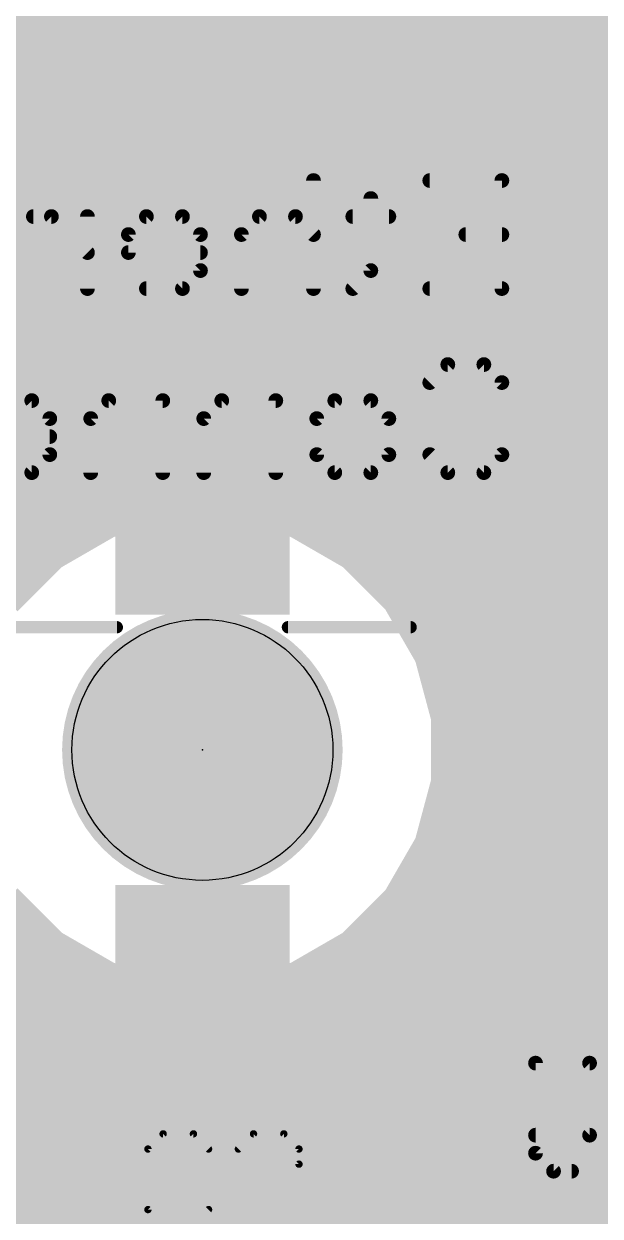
# Model space of a CAD drawing. Extents: x -0.2 to 42.2, y -0.3 to 59.1.
# Drawn here: x 10.85 to 16.82, y 29.46 to 41.81 of the extents above; entities that cross this region are included whole.
import ezdxf

# ---------------------------------------------------------------- set-up
doc = ezdxf.new("R2010")
doc.units = 0
for name, color, linetype in [('1', 22, 'CONTINUOUS'), ('16', 175, 'CONTINUOUS'), ('18', 82, 'CONTINUOUS'), ('20', 7, 'CONTINUOUS'), ('21', 253, 'CONTINUOUS'), ('23', 7, 'CONTINUOUS'), ('25', 253, 'CONTINUOUS'), ('29', 253, 'CONTINUOUS'), ('30', 253, 'CONTINUOUS')]:
    doc.layers.add(name, color=color, linetype=linetype)

# ---------------------------------------------------------------- blocks, each defined once
blk = doc.blocks.new('RECT')
blk.add_solid([(-0.5, -0.5), (0.5, -0.5), (-0.5, 0.5), (0.5, 0.5)])
blk = doc.blocks.new('ROUNDV')
at = {"const_width": 0.5}
blk.add_lwpolyline([(0, -0.25, 1), (0, 0.25, 1), (0, -0.25)], format="xyb", dxfattribs=at)

msp = doc.modelspace()

# ---------------------------------------------------------------- linework, layer by layer
at = {"layer": '1', "const_width": 0.4064}
for points in [[(16.4338, 45.8709), (3.2932, 32.7303)], [(3.81, 32.385), (17.145, 45.72)], [(4.7509, 32.4638), (17.0732, 44.7861)], [(1.4224, 41.8592), (12.4221, 41.8592)], [(14.1463, 41.8592), (20.1172, 41.8592)], [(1.4224, 41.4528), (12.0157, 41.4528)], [(13.7399, 41.4528), (32.4714, 41.4528)], [(1.4224, 41.0464), (11.6093, 41.0464)], [(13.3335, 41.0464), (32.4053, 41.0464)], [(1.4224, 40.64), (11.2029, 40.64)], [(12.9271, 40.64), (32.1096, 40.64)], [(1.4224, 40.2336), (10.7965, 40.2336)], [(12.5207, 40.2336), (32.1096, 40.2336)], [(13.2137, 39.9796), (12.9897, 39.8868)], [(29.3313, 39.9796), (13.2137, 39.9796)], [(12.1143, 39.8272), (12.9301, 39.8272)], [(12.9897, 39.8868), (12.8182, 39.7153)], [(12.8182, 39.7153), (12.1832, 39.0803)], [(11.7079, 39.4208), (12.5237, 39.4208)], [(12.7, 38.735), (13.335, 39.37)], [(13.335, 39.37), (29.21, 39.37)], [(12.1832, 39.0803), (12.0904, 38.8563)], [(11.3015, 39.0144), (12.1559, 39.0144)], [(12.0904, 38.8563), (12.0904, 37.7964)], [(12.7, 36.59), (12.7, 38.735)], [(13.3096, 38.4825), (13.5875, 38.7604)], [(13.5875, 38.7604), (28.9575, 38.7604)], [(10.8951, 38.608), (12.0904, 38.608)], [(13.4351, 38.608), (29.1099, 38.608)], [(13.3096, 37.7964), (13.3096, 38.4825)], [(10.4887, 38.2016), (12.0904, 38.2016)], [(13.3096, 38.2016), (29.5163, 38.2016)], [(10.0823, 37.7952), (11.7305, 37.7952)], [(11.7317, 37.7964), (11.4936, 37.5583)], [(12.0904, 37.7964), (11.7317, 37.7964)], [(13.6683, 37.7964), (13.3096, 37.7964)], [(13.9064, 37.5583), (13.6683, 37.7964)], [(13.6695, 37.7952), (19.3074, 37.7952)], [(11.4936, 37.5583), (11.4936, 36.5601)], [(13.9064, 36.5601), (13.9064, 37.5583)], [(9.6759, 37.3888), (11.4936, 37.3888)], [(13.9064, 37.3888), (19.0628, 37.3888)], [(9.2695, 36.9824), (11.4936, 36.9824)], [(13.9064, 36.9824), (19.0628, 36.9824)], [(8.8631, 36.576), (11.4936, 36.576)], [(13.9064, 36.576), (19.1411, 36.576)], [(11.4936, 36.5601), (11.1225, 36.3459)], [(14.2775, 36.3459), (13.9064, 36.5601)], [(11.1225, 36.3459), (10.6441, 35.8675)], [(14.7559, 35.8675), (14.2775, 36.3459)], [(8.4567, 36.1696), (10.9462, 36.1696)], [(14.4538, 36.1696), (18.5662, 36.1696)], [(15.0941, 35.2817), (14.7559, 35.8675)], [(14.8161, 35.7632), (18.2039, 35.7632)], [(15.0507, 35.3568), (17.9693, 35.3568)], [(15.2692, 34.6282), (15.0941, 35.2817)], [(15.1829, 34.9504), (17.8371, 34.9504)], [(15.2692, 33.9518), (15.2692, 34.6282)], [(15.2692, 34.544), (17.7508, 34.544)], [(15.2692, 34.1376), (17.7508, 34.1376)], [(15.0941, 33.2983), (15.2692, 33.9518)], [(15.2101, 33.7312), (17.8099, 33.7312)], [(14.7559, 32.7125), (15.0941, 33.2983)], [(15.1012, 33.3248), (17.9188, 33.3248)], [(14.8748, 32.9184), (18.1452, 32.9184)], [(10.6441, 32.7125), (11.1225, 32.2341)], [(14.2775, 32.2341), (14.7559, 32.7125)], [(4.7991, 32.512), (10.8446, 32.512)], [(14.5554, 32.512), (18.4646, 32.512)], [(11.1225, 32.2341), (11.4936, 32.0199)], [(13.9064, 32.0199), (14.2775, 32.2341)], [(4.9664, 32.1056), (11.3451, 32.1056)], [(11.4936, 32.0199), (11.4936, 31.0217)], [(13.9064, 31.0896), (13.9064, 32.0199)], [(14.0549, 32.1056), (18.9651, 32.1056)], [(12.7, 31.99), (12.7, 31.115)], [(4.9664, 31.6992), (11.4936, 31.6992)], [(13.9064, 31.6992), (19.1136, 31.6992)], [(4.9664, 31.2928), (11.4936, 31.2928)], [(13.9064, 31.2928), (19.1136, 31.2928)], [(11.4936, 31.0217), (11.7317, 30.7836)], [(12.7, 31.115), (13.335, 30.48)], [(15.6153, 31.0896), (13.9064, 31.0896)], [(15.8393, 30.9968), (15.6153, 31.0896)], [(16.3473, 30.4888), (15.8393, 30.9968)], [(4.9664, 30.8864), (11.6289, 30.8864)], [(11.7317, 30.7836), (12.1774, 30.7836)], [(12.1774, 30.7836), (12.1832, 30.7697)], [(15.9497, 30.8864), (19.2489, 30.8864)], [(12.1832, 30.7697), (12.8182, 30.1347)], [(4.8347, 30.48), (12.4729, 30.48)], [(13.335, 30.48), (15.494, 30.48)], [(15.494, 30.48), (16.002, 29.972)], [(16.5188, 30.3173), (16.3473, 30.4888)], [(16.3561, 30.48), (19.7104, 30.48)], [(16.6116, 30.0933), (16.5188, 30.3173)], [(4.9664, 30.0736), (12.8793, 30.0736)], [(12.8182, 30.1347), (12.9897, 29.9632)], [(16.6116, 29.1209), (16.6116, 30.0933)], [(16.6116, 30.0736), (19.7104, 30.0736)], [(12.9897, 29.9632), (13.2137, 29.8704)], [(16.002, 29.972), (16.002, 27.838)], [(13.2137, 29.8704), (15.2415, 29.8704)], [(15.2415, 29.8704), (15.3924, 29.7195)], [(4.9664, 29.6672), (15.3924, 29.6672)], [(15.3924, 29.7195), (15.3924, 29.1209)], [(16.6116, 29.6672), (19.7104, 29.6672)], [(4.9664, 29.2608), (15.3924, 29.2608)], [(16.6116, 29.2608), (19.7104, 29.2608)]]:
    msp.add_lwpolyline(points, dxfattribs=at)
at = {"layer": '1', "const_width": 0.2032}
for points in [[(12.4221, 41.7576, 1), (12.4221, 41.9608)], [(14.1463, 41.9608, 1), (14.1463, 41.7576)], [(12.0157, 41.3512, 1), (12.0157, 41.5544)], [(13.7399, 41.5544, 1), (13.7399, 41.3512)], [(11.6093, 40.9448, 1), (11.6093, 41.148)], [(13.3335, 41.148, 1), (13.3335, 40.9448)], [(11.2029, 40.5384, 1), (11.2029, 40.7416)], [(12.9271, 40.7416, 1), (12.9271, 40.5384)], [(10.7965, 40.132, 1), (10.7965, 40.3352)], [(12.5207, 40.3352, 1), (12.5207, 40.132)], [(13.2137, 40.0812, 1), (13.2137, 39.878)], [(13.2526, 39.8857, 1), (13.1749, 40.0735)], [(12.1143, 39.9288, 1), (12.1143, 39.7256)], [(12.9508, 39.9807, 1), (13.0286, 39.7929)], [(13.0615, 39.8149, 1), (12.9178, 39.9586)], [(12.9301, 39.7256, 1), (12.9301, 39.9288)], [(12.7464, 39.7872, 1), (12.89, 39.6435)], [(12.89, 39.6435, 1), (12.7464, 39.7872)], [(11.7079, 39.5224, 1), (11.7079, 39.3192)], [(12.5237, 39.3192, 1), (12.5237, 39.5224)], [(13.335, 39.4716, 1), (13.335, 39.2684)], [(13.4068, 39.2982, 1), (13.2632, 39.4418)], [(12.1114, 39.1522, 1), (12.255, 39.0085)], [(12.2771, 39.0414, 1), (12.0893, 39.1192)], [(11.3015, 39.116, 1), (11.3015, 38.9128)], [(12.1559, 38.9128, 1), (12.1559, 39.116)], [(12.192, 38.8563, 1), (11.9888, 38.8563)], [(11.9965, 38.8951, 1), (12.1843, 38.8174)], [(12.8016, 38.735, 1), (12.5984, 38.735)], [(12.6282, 38.8068, 1), (12.7718, 38.6632)], [(13.5875, 38.862, 1), (13.5875, 38.6588)], [(13.6593, 38.6886, 1), (13.5157, 38.8322)], [(10.8951, 38.7096, 1), (10.8951, 38.5064)], [(12.0904, 38.5064, 1), (12.0904, 38.7096)], [(13.4351, 38.7096, 1), (13.4351, 38.5064)], [(13.4112, 38.4825, 1), (13.208, 38.4825)], [(13.2378, 38.5543, 1), (13.3814, 38.4107)], [(12.0904, 38.1, 1), (12.0904, 38.3032)], [(13.3096, 38.3032, 1), (13.3096, 38.1)], [(11.7317, 37.898, 1), (11.7317, 37.6948)], [(11.8035, 37.7246, 1), (11.6598, 37.8682)], [(11.7305, 37.6936, 1), (11.7305, 37.8968)], [(11.9888, 37.7964, 1), (12.192, 37.7964)], [(12.0904, 37.6948, 1), (12.0904, 37.898)], [(13.3096, 37.898, 1), (13.3096, 37.6948)], [(13.208, 37.7964, 1), (13.4112, 37.7964)], [(13.7402, 37.8682, 1), (13.5965, 37.7246)], [(13.6695, 37.8968, 1), (13.6695, 37.6936)], [(13.6683, 37.6948, 1), (13.6683, 37.898)], [(11.5952, 37.5583, 1), (11.392, 37.5583)], [(11.4218, 37.6302, 1), (11.5654, 37.4865)], [(14.008, 37.5583, 1), (13.8048, 37.5583)], [(13.8346, 37.4865, 1), (13.9782, 37.6302)], [(11.4936, 37.2872, 1), (11.4936, 37.4904)], [(13.9064, 37.4904, 1), (13.9064, 37.2872)], [(11.4936, 36.8808, 1), (11.4936, 37.084)], [(13.9064, 37.084, 1), (13.9064, 36.8808)], [(11.4936, 36.4744, 1), (11.4936, 36.6776)], [(13.9064, 36.6776, 1), (13.9064, 36.4744)], [(11.392, 36.5601, 1), (11.5952, 36.5601)], [(11.5444, 36.4721, 1), (11.4428, 36.6481)], [(12.5984, 36.59, 1), (12.8016, 36.59)], [(13.9572, 36.6481, 1), (13.8556, 36.4721)], [(13.8048, 36.5601, 1), (14.008, 36.5601)], [(11.0717, 36.4339, 1), (11.1733, 36.2579)], [(11.1943, 36.274, 1), (11.0506, 36.4177)], [(14.3494, 36.4177, 1), (14.2057, 36.274)], [(14.2267, 36.2579, 1), (14.3283, 36.4339)], [(10.9462, 36.068, 1), (10.9462, 36.2712)], [(14.4538, 36.2712, 1), (14.4538, 36.068)], [(14.8439, 35.9183, 1), (14.6679, 35.8167)], [(14.684, 35.7957, 1), (14.8277, 35.9394)], [(14.8161, 35.8648, 1), (14.8161, 35.6616)], [(15.0507, 35.4584, 1), (15.0507, 35.2552)], [(15.1922, 35.308, 1), (14.996, 35.2554)], [(15.0061, 35.2309, 1), (15.1821, 35.3325)], [(15.1829, 35.052, 1), (15.1829, 34.8488)], [(15.3708, 34.6282, 1), (15.1676, 34.6282)], [(15.2692, 34.6456, 1), (15.2692, 34.4424)], [(15.1711, 34.6019, 1), (15.3673, 34.6545)], [(15.2692, 34.2392, 1), (15.2692, 34.036)], [(15.3673, 33.9255, 1), (15.1711, 33.9781)], [(15.1676, 33.9518, 1), (15.3708, 33.9518)], [(15.2101, 33.8328, 1), (15.2101, 33.6296)], [(15.1012, 33.4264, 1), (15.1012, 33.2232)], [(15.1821, 33.2475, 1), (15.0061, 33.3491)], [(14.996, 33.3246, 1), (15.1922, 33.272)], [(14.8748, 33.02, 1), (14.8748, 32.8168)], [(14.6679, 32.7633, 1), (14.8439, 32.6617)], [(14.8277, 32.6406, 1), (14.684, 32.7843)], [(10.8446, 32.4104, 1), (10.8446, 32.6136)], [(14.5554, 32.6136, 1), (14.5554, 32.4104)], [(11.1733, 32.3221, 1), (11.0717, 32.1461)], [(11.0506, 32.1623, 1), (11.1943, 32.306)], [(14.2057, 32.306, 1), (14.3494, 32.1623)], [(14.3283, 32.1461, 1), (14.2267, 32.3221)], [(11.3451, 32.004, 1), (11.3451, 32.2072)], [(11.5952, 32.0199, 1), (11.392, 32.0199)], [(14.008, 32.0199, 1), (13.8048, 32.0199)], [(14.0549, 32.2072, 1), (14.0549, 32.004)], [(11.4428, 31.9319, 1), (11.5444, 32.1078)], [(12.8016, 31.99, 1), (12.5984, 31.99)], [(13.8556, 32.1078, 1), (13.9572, 31.9319)], [(11.4936, 31.5976, 1), (11.4936, 31.8008)], [(13.9064, 31.8008, 1), (13.9064, 31.5976)], [(11.4936, 31.1912, 1), (11.4936, 31.3944)], [(13.9064, 31.3944, 1), (13.9064, 31.1912)], [(11.5654, 31.0935, 1), (11.4218, 30.9498)], [(12.7718, 31.1868, 1), (12.6282, 31.0432)], [(13.9064, 31.1912, 1), (13.9064, 30.988)], [(15.6541, 31.1835, 1), (15.5764, 30.9957)], [(15.6153, 30.988, 1), (15.6153, 31.1912)], [(11.392, 31.0217, 1), (11.5952, 31.0217)], [(12.5984, 31.115, 1), (12.8016, 31.115)], [(13.8048, 31.0896, 1), (14.008, 31.0896)], [(15.9112, 31.0686, 1), (15.7675, 30.9249)], [(15.8004, 30.9029, 1), (15.8782, 31.0907)], [(11.6289, 30.7848, 1), (11.6289, 30.988)], [(11.7317, 30.8852, 1), (11.7317, 30.682)], [(12.2713, 30.8225, 1), (12.0836, 30.7447)], [(12.1774, 30.682, 1), (12.1774, 30.8852)], [(15.9497, 30.988, 1), (15.9497, 30.7848)], [(11.6598, 30.7118, 1), (11.8035, 30.8554)], [(12.255, 30.8415, 1), (12.1114, 30.6978)], [(12.0893, 30.7308, 1), (12.2771, 30.8086)], [(12.4729, 30.3784, 1), (12.4729, 30.5816)], [(13.335, 30.5816, 1), (13.335, 30.3784)], [(13.2632, 30.4082, 1), (13.4068, 30.5518)], [(15.5658, 30.5518, 1), (15.4222, 30.4082)], [(15.494, 30.3784, 1), (15.494, 30.5816)], [(16.4192, 30.5606, 1), (16.2755, 30.4169)], [(16.3561, 30.5816, 1), (16.3561, 30.3784)], [(16.2755, 30.4169, 1), (16.4192, 30.5606)], [(16.6127, 30.3562, 1), (16.4249, 30.2784)], [(16.4469, 30.2455, 1), (16.5906, 30.3892)], [(12.89, 30.2065, 1), (12.7464, 30.0628)], [(12.7464, 30.0628, 1), (12.89, 30.2065)], [(12.8793, 29.972, 1), (12.8793, 30.1752)], [(16.7132, 30.0933, 1), (16.51, 30.0933)], [(16.6116, 30.1752, 1), (16.6116, 29.972)], [(13.0286, 30.0571, 1), (12.9508, 29.8693)], [(12.9178, 29.8914, 1), (13.0615, 30.035)], [(16.1036, 29.972, 1), (15.9004, 29.972)], [(15.9302, 29.9002, 1), (16.0738, 30.0438)], [(16.5177, 30.0544, 1), (16.7055, 30.1321)], [(13.2137, 29.972, 1), (13.2137, 29.7688)], [(13.1749, 29.7765, 1), (13.2526, 29.9643)], [(15.3133, 29.9422, 1), (15.1697, 29.7986)], [(15.2415, 29.7688, 1), (15.2415, 29.972)], [(15.494, 29.7195, 1), (15.2908, 29.7195)], [(15.3206, 29.6477, 1), (15.4642, 29.7913)], [(15.3924, 29.5656, 1), (15.3924, 29.7688)], [(16.6116, 29.7688, 1), (16.6116, 29.5656)], [(15.3924, 29.1592, 1), (15.3924, 29.3624)], [(16.6116, 29.3624, 1), (16.6116, 29.1592)]]:
    msp.add_lwpolyline(points, format="xyb", dxfattribs=at)
at = {"layer": '16', "const_width": 0.4064}
for points in [[(1.4224, 41.8592), (40.5776, 41.8592)], [(1.4224, 41.4528), (40.5776, 41.4528)], [(1.4224, 41.0464), (32.4053, 41.0464)], [(1.4224, 40.64), (32.1096, 40.64)], [(1.4224, 40.2336), (32.1096, 40.2336)], [(1.4224, 39.8272), (32.1096, 39.8272)], [(1.4224, 39.4208), (32.4781, 39.4208)], [(1.4224, 39.0144), (40.5776, 39.0144)], [(1.4224, 38.608), (32.507, 38.608)], [(1.4224, 38.2016), (32.1096, 38.2016)], [(1.4224, 37.7952), (32.1096, 37.7952)], [(1.4224, 37.3888), (32.1096, 37.3888)], [(1.4224, 36.9824), (32.3765, 36.9824)], [(12.3618, 36.8592), (11.7083, 36.6841)], [(13.0382, 36.8592), (12.3618, 36.8592)], [(13.6917, 36.6841), (13.0382, 36.8592)], [(1.4224, 36.576), (11.5211, 36.576)], [(11.7083, 36.6841), (11.1225, 36.3459)], [(14.2775, 36.3459), (13.6917, 36.6841)], [(13.8789, 36.576), (19.1411, 36.576)], [(11.1225, 36.3459), (10.6441, 35.8675)], [(14.7559, 35.8675), (14.2775, 36.3459)], [(1.4224, 36.1696), (10.9462, 36.1696)], [(14.4538, 36.1696), (18.5662, 36.1696)], [(15.0941, 35.2817), (14.7559, 35.8675)], [(14.8161, 35.7632), (18.2039, 35.7632)], [(15.0507, 35.3568), (17.9693, 35.3568)], [(15.2692, 34.6282), (15.0941, 35.2817)], [(15.1829, 34.9504), (17.8371, 34.9504)], [(15.2692, 33.9518), (15.2692, 34.6282)], [(15.2692, 34.544), (17.7508, 34.544)], [(15.2692, 34.1376), (17.7508, 34.1376)], [(15.0941, 33.2983), (15.2692, 33.9518)], [(15.2101, 33.7312), (17.8099, 33.7312)], [(14.7559, 32.7125), (15.0941, 33.2983)], [(15.1012, 33.3248), (17.9188, 33.3248)], [(14.8748, 32.9184), (18.1452, 32.9184)], [(10.6441, 32.7125), (11.1225, 32.2341)], [(14.2775, 32.2341), (14.7559, 32.7125)], [(1.4224, 32.512), (10.8446, 32.512)], [(14.5554, 32.512), (18.4646, 32.512)], [(11.1225, 32.2341), (11.7083, 31.8959)], [(13.6917, 31.8959), (14.2775, 32.2341)], [(1.4224, 32.1056), (11.3451, 32.1056)], [(14.0549, 32.1056), (18.9651, 32.1056)], [(11.7083, 31.8959), (12.3618, 31.7208)], [(13.0382, 31.7208), (13.6917, 31.8959)], [(1.4224, 31.6992), (40.5776, 31.6992)], [(12.3618, 31.7208), (13.0382, 31.7208)], [(1.4224, 31.2928), (40.5776, 31.2928)], [(1.4224, 30.8864), (40.5776, 30.8864)], [(1.4224, 30.48), (40.5776, 30.48)], [(1.4224, 30.0736), (40.5776, 30.0736)], [(1.4224, 29.6672), (40.5776, 29.6672)], [(1.4224, 29.2608), (40.5776, 29.2608)]]:
    msp.add_lwpolyline(points, dxfattribs=at)
at = {"layer": '16', "const_width": 0.2032}
for points in [[(12.3618, 36.9608, 1), (12.3618, 36.7576)], [(12.3881, 36.7611, 1), (12.3355, 36.9573)], [(13.0645, 36.9573, 1), (13.0119, 36.7611)], [(13.0382, 36.7576, 1), (13.0382, 36.9608)], [(11.5211, 36.4744, 1), (11.5211, 36.6776)], [(11.682, 36.7822, 1), (11.7346, 36.586)], [(11.7591, 36.5961, 1), (11.6575, 36.7721)], [(13.7425, 36.7721, 1), (13.6409, 36.5961)], [(13.6654, 36.586, 1), (13.718, 36.7822)], [(13.8789, 36.6776, 1), (13.8789, 36.4744)], [(11.0717, 36.4339, 1), (11.1733, 36.2579)], [(11.1943, 36.274, 1), (11.0506, 36.4177)], [(14.3494, 36.4177, 1), (14.2057, 36.274)], [(14.2267, 36.2579, 1), (14.3283, 36.4339)], [(10.9462, 36.068, 1), (10.9462, 36.2712)], [(14.4538, 36.2712, 1), (14.4538, 36.068)], [(14.8439, 35.9183, 1), (14.6679, 35.8167)], [(14.684, 35.7957, 1), (14.8277, 35.9394)], [(14.8161, 35.8648, 1), (14.8161, 35.6616)], [(15.0507, 35.4584, 1), (15.0507, 35.2552)], [(15.1922, 35.308, 1), (14.996, 35.2554)], [(15.0061, 35.2309, 1), (15.1821, 35.3325)], [(15.1829, 35.052, 1), (15.1829, 34.8488)], [(15.3708, 34.6282, 1), (15.1676, 34.6282)], [(15.2692, 34.6456, 1), (15.2692, 34.4424)], [(15.1711, 34.6019, 1), (15.3673, 34.6545)], [(15.2692, 34.2392, 1), (15.2692, 34.036)], [(15.3673, 33.9255, 1), (15.1711, 33.9781)], [(15.1676, 33.9518, 1), (15.3708, 33.9518)], [(15.2101, 33.8328, 1), (15.2101, 33.6296)], [(15.1012, 33.4264, 1), (15.1012, 33.2232)], [(15.1821, 33.2475, 1), (15.0061, 33.3491)], [(14.996, 33.3246, 1), (15.1922, 33.272)], [(14.8748, 33.02, 1), (14.8748, 32.8168)], [(14.6679, 32.7633, 1), (14.8439, 32.6617)], [(14.8277, 32.6406, 1), (14.684, 32.7843)], [(10.8446, 32.4104, 1), (10.8446, 32.6136)], [(14.5554, 32.6136, 1), (14.5554, 32.4104)], [(11.1733, 32.3221, 1), (11.0717, 32.1461)], [(11.0506, 32.1623, 1), (11.1943, 32.306)], [(14.2057, 32.306, 1), (14.3494, 32.1623)], [(14.3283, 32.1461, 1), (14.2267, 32.3221)], [(11.3451, 32.004, 1), (11.3451, 32.2072)], [(14.0549, 32.2072, 1), (14.0549, 32.004)], [(11.7346, 31.994, 1), (11.682, 31.7977)], [(13.718, 31.7977, 1), (13.6654, 31.994)], [(11.6575, 31.8079, 1), (11.7591, 31.9839)], [(13.6409, 31.9839, 1), (13.7425, 31.8079)], [(12.3618, 31.8224, 1), (12.3618, 31.6192)], [(12.3355, 31.6227, 1), (12.3881, 31.8189)], [(13.0119, 31.8189, 1), (13.0645, 31.6227)], [(13.0382, 31.6192, 1), (13.0382, 31.8224)]]:
    msp.add_lwpolyline(points, format="xyb", dxfattribs=at)
at = {"layer": '20'}
msp.add_circle((12.7, 34.29), 1.35, dxfattribs=at)
at = {"layer": '21', "const_width": 0.127}
for points in [[(11.815, 35.56), (10.545, 35.56)], [(13.585, 35.56), (14.855, 35.56)]]:
    msp.add_lwpolyline(points, dxfattribs=at)
at = {"layer": '21', "const_width": 0.0635}
for points in [[(11.815, 35.5282, 1), (11.815, 35.5918)], [(13.585, 35.5918, 1), (13.585, 35.5282)], [(14.855, 35.5282, 1), (14.855, 35.5918)]]:
    msp.add_lwpolyline(points, format="xyb", dxfattribs=at)
at = {"layer": '23'}
msp.add_point((12.7, 34.29), dxfattribs=at)
at = {"layer": '25', "const_width": 0.0762}
for points in [[(12.2938, 30.3157), (12.1371, 30.1589)], [(12.6074, 30.3157), (12.2938, 30.3157)], [(12.7641, 30.1589), (12.6074, 30.3157)], [(13.2293, 30.3157), (13.0726, 30.1589)], [(13.5429, 30.3157), (13.2293, 30.3157)], [(13.6997, 30.1589), (13.5429, 30.3157)], [(12.1371, 30.1589), (12.1371, 29.5319)], [(13.6997, 30.0022), (13.6997, 30.1589)], [(13.0726, 29.3751), (13.6997, 30.0022)], [(12.1371, 29.5319), (12.2938, 29.3751)], [(12.6074, 29.3751), (12.7641, 29.5319)]]:
    msp.add_lwpolyline(points, dxfattribs=at)
at = {"layer": '25', "const_width": 0.0381}
for points in [[(12.2938, 30.3348, 1), (12.2938, 30.2967)], [(12.3073, 30.3022, 1), (12.2804, 30.3292)], [(12.6208, 30.3292, 1), (12.5939, 30.3022)], [(12.6074, 30.2967, 1), (12.6074, 30.3348)], [(13.2293, 30.3348, 1), (13.2293, 30.2967)], [(13.2428, 30.3022, 1), (13.2159, 30.3292)], [(13.5564, 30.3292, 1), (13.5294, 30.3022)], [(13.5429, 30.2967, 1), (13.5429, 30.3348)], [(12.1561, 30.1589, 1), (12.118, 30.1589)], [(12.1236, 30.1724, 1), (12.1505, 30.1455)], [(12.7507, 30.1455, 1), (12.7776, 30.1724)], [(13.0591, 30.1724, 1), (13.0861, 30.1455)], [(13.7187, 30.1589, 1), (13.6806, 30.1589)], [(13.6862, 30.1455, 1), (13.7131, 30.1724)], [(13.6806, 30.0022, 1), (13.7187, 30.0022)], [(13.7131, 29.9887, 1), (13.6862, 30.0156)], [(12.1505, 29.5453, 1), (12.1236, 29.5184)], [(12.118, 29.5319, 1), (12.1561, 29.5319)], [(12.7776, 29.5184, 1), (12.7507, 29.5453)]]:
    msp.add_lwpolyline(points, format="xyb", dxfattribs=at)
at = {"layer": '29', "const_width": 1.4516}
msp.add_lwpolyline([(12.7, 33.5642, 1), (12.7, 35.0158, 1), (12.7, 33.5642)], format="xyb", dxfattribs=at)
at = {"layer": '30', "const_width": 0.1524}
for points in [[(13.8498, 40.1838), (13.8498, 39.0652)], [(15.0531, 40.1838), (15.7988, 40.1838)], [(15.7988, 40.1838), (15.7988, 39.0652)], [(14.443, 39.9973), (14.443, 39.2516)], [(11.1382, 39.8109), (10.9517, 39.8109)], [(11.511, 39.4381), (11.1382, 39.8109)], [(11.511, 39.0652), (11.511, 39.8109)], [(12.1211, 39.8109), (11.9347, 39.6245)], [(12.494, 39.8109), (12.1211, 39.8109)], [(12.6804, 39.6245), (12.494, 39.8109)], [(13.2905, 39.8109), (13.1041, 39.6245)], [(13.6634, 39.8109), (13.2905, 39.8109)], [(13.8498, 39.6245), (13.6634, 39.8109)], [(14.6294, 39.8109), (14.2566, 39.8109)], [(11.9347, 39.6245), (11.9347, 39.4381)], [(12.6804, 39.2516), (12.6804, 39.6245)], [(13.1041, 39.6245), (13.1041, 39.0652)], [(15.7988, 39.6245), (15.426, 39.6245)], [(11.9347, 39.4381), (12.6804, 39.4381)], [(12.494, 39.0652), (12.6804, 39.2516)], [(14.443, 39.2516), (14.2566, 39.0652)], [(12.1211, 39.0652), (12.494, 39.0652)], [(15.7988, 39.0652), (15.0531, 39.0652)], [(15.0531, 38.0923), (15.2395, 38.2788)], [(15.2395, 38.2788), (15.6124, 38.2788)], [(15.6124, 38.2788), (15.7988, 38.0923)], [(15.7988, 38.0923), (15.7988, 37.3466)], [(10.9348, 37.9059), (10.5619, 37.9059)], [(11.1212, 37.7195), (10.9348, 37.9059)], [(11.7313, 37.9059), (11.5449, 37.7195)], [(12.2906, 37.9059), (11.7313, 37.9059)], [(12.2906, 37.1602), (12.2906, 37.9059)], [(12.9007, 37.9059), (12.7143, 37.7195)], [(13.46, 37.9059), (12.9007, 37.9059)], [(13.46, 37.1602), (13.46, 37.9059)], [(13.8837, 37.7195), (14.0701, 37.9059)], [(14.0701, 37.9059), (14.443, 37.9059)], [(14.443, 37.9059), (14.6294, 37.7195)], [(11.1212, 37.3466), (11.1212, 37.7195)], [(11.5449, 37.7195), (11.5449, 37.1602)], [(12.7143, 37.7195), (12.7143, 37.1602)], [(13.8837, 37.3466), (13.8837, 37.7195)], [(14.6294, 37.7195), (14.6294, 37.3466)], [(10.3755, 37.5331), (11.1212, 37.5331)], [(10.9348, 37.1602), (11.1212, 37.3466)], [(14.0701, 37.1602), (13.8837, 37.3466)], [(14.6294, 37.3466), (14.443, 37.1602)], [(15.2395, 37.1602), (15.0531, 37.3466)], [(15.7988, 37.3466), (15.6124, 37.1602)], [(10.5619, 37.1602), (10.9348, 37.1602)], [(14.443, 37.1602), (14.0701, 37.1602)], [(15.6124, 37.1602), (15.2395, 37.1602)], [(16.1471, 30.1158), (16.1471, 31.0479)], [(16.1471, 31.0479), (16.7064, 31.0479)], [(16.7064, 31.0479), (16.8928, 30.8615)], [(16.8928, 30.4886), (16.7064, 30.3022)], [(16.7064, 30.3022), (16.1471, 30.3022)], [(16.3335, 29.9294), (16.1471, 30.1158)], [(16.52, 29.9294), (16.3335, 29.9294)]]:
    msp.add_lwpolyline(points, dxfattribs=at)
at = {"layer": '30'}
for points, const_width in [([(13.8879, 40.1838, 1), (13.8117, 40.1838)], 0.0762), ([(15.0531, 40.2219, 1), (15.0531, 40.1457)], 0.0762), ([(15.8369, 40.1838, 1), (15.7607, 40.1838)], 0.0762), ([(15.7988, 40.1457, 1), (15.7988, 40.2219)], 0.0762), ([(14.4811, 39.9973, 1), (14.4049, 39.9973)], 0.0762), ([(10.9517, 39.849, 1), (10.9517, 39.7728)], 0.0762), ([(11.1651, 39.8378, 1), (11.1112, 39.784)], 0.0762), ([(11.1382, 39.7728, 1), (11.1382, 39.849)], 0.0762), ([(11.5491, 39.8109, 1), (11.4729, 39.8109)], 0.0762), ([(12.1211, 39.849, 1), (12.1211, 39.7728)], 0.0762), ([(12.1481, 39.784, 1), (12.0942, 39.8378)], 0.0762), ([(12.5209, 39.8378, 1), (12.467, 39.784)], 0.0762), ([(12.494, 39.7728, 1), (12.494, 39.849)], 0.0762), ([(13.2905, 39.849, 1), (13.2905, 39.7728)], 0.0762), ([(13.3175, 39.784, 1), (13.2636, 39.8378)], 0.0762), ([(13.6903, 39.8378, 1), (13.6364, 39.784)], 0.0762), ([(13.6634, 39.7728, 1), (13.6634, 39.849)], 0.0762), ([(14.2566, 39.849, 1), (14.2566, 39.7728)], 0.0762), ([(14.6294, 39.7728, 1), (14.6294, 39.849)], 0.0762), ([(11.9728, 39.6245, 1), (11.8966, 39.6245)], 0.0762), ([(11.9078, 39.6514, 1), (11.9616, 39.5975)], 0.0762), ([(12.7185, 39.6245, 1), (12.6423, 39.6245)], 0.0762), ([(12.6535, 39.5975, 1), (12.7074, 39.6514)], 0.0762), ([(13.1422, 39.6245, 1), (13.066, 39.6245)], 0.0762), ([(13.0772, 39.6514, 1), (13.131, 39.5975)], 0.0762), ([(13.8229, 39.5975, 1), (13.8767, 39.6514)], 0.0762), ([(15.426, 39.6626, 1), (15.426, 39.5864)], 0.0762), ([(15.7988, 39.5864, 1), (15.7988, 39.6626)], 0.0762), ([(11.4841, 39.4111, 1), (11.538, 39.465)], 0.0762), ([(11.9347, 39.4762, 1), (11.9347, 39.4)], 0.0762), ([(12.6804, 39.4, 1), (12.6804, 39.4762)], 0.0762), ([(11.8966, 39.4381, 1), (11.9728, 39.4381)], 0.0762), ([(12.6423, 39.2516, 1), (12.7185, 39.2516)], 0.0762), ([(12.7074, 39.2247, 1), (12.6535, 39.2786)], 0.0762), ([(14.4049, 39.2516, 1), (14.4811, 39.2516)], 0.0762), ([(14.4699, 39.2247, 1), (14.416, 39.2786)], 0.0762), ([(12.1211, 39.1033, 1), (12.1211, 39.0271)], 0.0762), ([(12.467, 39.0921, 1), (12.5209, 39.0383)], 0.0762), ([(12.494, 39.0271, 1), (12.494, 39.1033)], 0.0762), ([(14.2296, 39.0921, 1), (14.2835, 39.0383)], 0.0762), ([(15.0531, 39.1033, 1), (15.0531, 39.0271)], 0.0762), ([(15.7988, 39.0271, 1), (15.7988, 39.1033)], 0.0762), ([(11.4729, 39.0652, 1), (11.5491, 39.0652)], 0.0762), ([(13.066, 39.0652, 1), (13.1422, 39.0652)], 0.0762), ([(13.8117, 39.0652, 1), (13.8879, 39.0652)], 0.0762), ([(15.7607, 39.0652, 1), (15.8369, 39.0652)], 0.0762), ([(15.2395, 38.3169, 1), (15.2395, 38.2407)], 0.0762), ([(15.2665, 38.2518, 1), (15.2126, 38.3057)], 0.0762), ([(15.6393, 38.3057, 1), (15.5854, 38.2518)], 0.0762), ([(15.6124, 38.2407, 1), (15.6124, 38.3169)], 0.0762), ([(15.0262, 38.1193, 1), (15.08, 38.0654)], 0.0762), ([(15.8369, 38.0923, 1), (15.7607, 38.0923)], 0.0762), ([(15.7719, 38.0654, 1), (15.8257, 38.1193)], 0.0762), ([(10.9617, 37.9328, 1), (10.9078, 37.879)], 0.0762), ([(10.9348, 37.8678, 1), (10.9348, 37.944)], 0.0762), ([(11.7313, 37.944, 1), (11.7313, 37.8678)], 0.0762), ([(11.7583, 37.879, 1), (11.7044, 37.9328)], 0.0762), ([(12.3287, 37.9059, 1), (12.2525, 37.9059)], 0.0762), ([(12.2906, 37.8678, 1), (12.2906, 37.944)], 0.0762), ([(12.9007, 37.944, 1), (12.9007, 37.8678)], 0.0762), ([(12.9277, 37.879, 1), (12.8738, 37.9328)], 0.0762), ([(13.4981, 37.9059, 1), (13.4219, 37.9059)], 0.0762), ([(13.46, 37.8678, 1), (13.46, 37.944)], 0.0762), ([(14.0701, 37.944, 1), (14.0701, 37.8678)], 0.0762), ([(14.0971, 37.879, 1), (14.0432, 37.9328)], 0.0762), ([(14.4699, 37.9328, 1), (14.416, 37.879)], 0.0762), ([(14.443, 37.8678, 1), (14.443, 37.944)], 0.0762), ([(11.1593, 37.7195, 1), (11.0831, 37.7195)], 0.0762), ([(11.0943, 37.6925, 1), (11.1482, 37.7464)], 0.0762), ([(11.583, 37.7195, 1), (11.5068, 37.7195)], 0.0762), ([(11.518, 37.7464, 1), (11.5718, 37.6925)], 0.0762), ([(12.7524, 37.7195, 1), (12.6762, 37.7195)], 0.0762), ([(12.6874, 37.7464, 1), (12.7412, 37.6925)], 0.0762), ([(13.9218, 37.7195, 1), (13.8456, 37.7195)], 0.0762), ([(13.8568, 37.7464, 1), (13.9106, 37.6925)], 0.0762), ([(14.6675, 37.7195, 1), (14.5913, 37.7195)], 0.0762), ([(14.6025, 37.6925, 1), (14.6563, 37.7464)], 0.0762), ([(11.1212, 37.495, 1), (11.1212, 37.5712)], 0.0762), ([(11.1482, 37.3197, 1), (11.0943, 37.3736)], 0.0762), ([(13.9106, 37.3736, 1), (13.8568, 37.3197)], 0.0762), ([(14.6563, 37.3197, 1), (14.6025, 37.3736)], 0.0762), ([(15.08, 37.3736, 1), (15.0262, 37.3197)], 0.0762), ([(15.8257, 37.3197, 1), (15.7719, 37.3736)], 0.0762), ([(11.0831, 37.3466, 1), (11.1593, 37.3466)], 0.0762), ([(13.8456, 37.3466, 1), (13.9218, 37.3466)], 0.0762), ([(14.5913, 37.3466, 1), (14.6675, 37.3466)], 0.0762), ([(15.7607, 37.3466, 1), (15.8369, 37.3466)], 0.0762), ([(10.9078, 37.1871, 1), (10.9617, 37.1333)], 0.0762), ([(10.9348, 37.1221, 1), (10.9348, 37.1983)], 0.0762), ([(11.5068, 37.1602, 1), (11.583, 37.1602)], 0.0762), ([(12.2525, 37.1602, 1), (12.3287, 37.1602)], 0.0762), ([(12.6762, 37.1602, 1), (12.7524, 37.1602)], 0.0762), ([(13.4219, 37.1602, 1), (13.4981, 37.1602)], 0.0762), ([(14.0701, 37.1983, 1), (14.0701, 37.1221)], 0.0762), ([(14.0432, 37.1333, 1), (14.0971, 37.1871)], 0.0762), ([(14.416, 37.1871, 1), (14.4699, 37.1333)], 0.0762), ([(14.443, 37.1221, 1), (14.443, 37.1983)], 0.0762), ([(15.2395, 37.1983, 1), (15.2395, 37.1221)], 0.0762), ([(15.2126, 37.1333, 1), (15.2665, 37.1871)], 0.0762), ([(15.5854, 37.1871, 1), (15.6393, 37.1333)], 0.0762), ([(15.6124, 37.1221, 1), (15.6124, 37.1983)], 0.0762), ([(12.7, 33.5642, 1), (12.7, 35.0158, 1), (12.7, 33.5642)], 1.4516), ([(16.1852, 31.0479, 1), (16.109, 31.0479)], 0.0762), ([(16.1471, 31.086, 1), (16.1471, 31.0098)], 0.0762), ([(16.7333, 31.0748, 1), (16.6795, 31.021)], 0.0762), ([(16.7064, 31.0098, 1), (16.7064, 31.086)], 0.0762), ([(16.1471, 30.3403, 1), (16.1471, 30.2641)], 0.0762), ([(16.6795, 30.3291, 1), (16.7333, 30.2753)], 0.0762), ([(16.7064, 30.2641, 1), (16.7064, 30.3403)], 0.0762), ([(16.1741, 30.1427, 1), (16.1202, 30.0888)], 0.0762), ([(16.109, 30.1158, 1), (16.1852, 30.1158)], 0.0762), ([(16.3335, 29.9675, 1), (16.3335, 29.8913)], 0.0762), ([(16.3066, 29.9024, 1), (16.3605, 29.9563)], 0.0762), ([(16.52, 29.8913, 1), (16.52, 29.9675)], 0.0762)]:
    msp.add_lwpolyline(points, format="xyb", dxfattribs=dict(at, const_width=const_width))

# ---------------------------------------------------------------- block references
at = {"layer": '1', "xscale": 1.6, "yscale": 1.6}
for p, rotation in [((12.7, 36.59), 270), ((12.7, 31.99), 90)]:
    msp.add_blockref('RECT', p, dxfattribs=dict(at, rotation=rotation))
at = {"layer": '18', "xscale": 1.0064, "yscale": 1.0064}
msp.add_blockref('ROUNDV', (16.51, 36.83), dxfattribs=at)
msp.add_blockref('ROUNDV', (16.51, 36.83), dxfattribs=at)
at = {"layer": '29', "xscale": 1.8032, "yscale": 1.8032}
for p, rotation in [((12.7, 36.59), 270), ((12.7, 31.99), 90)]:
    msp.add_blockref('RECT', p, dxfattribs=dict(at, rotation=rotation))
at = {"layer": '29', "xscale": 1.2096, "yscale": 1.2096}
msp.add_blockref('ROUNDV', (16.51, 36.83), dxfattribs=at)
at = {"layer": '30', "xscale": 1.2096, "yscale": 1.2096}
msp.add_blockref('ROUNDV', (16.51, 36.83), dxfattribs=at)

doc.saveas('drawing.dxf')
